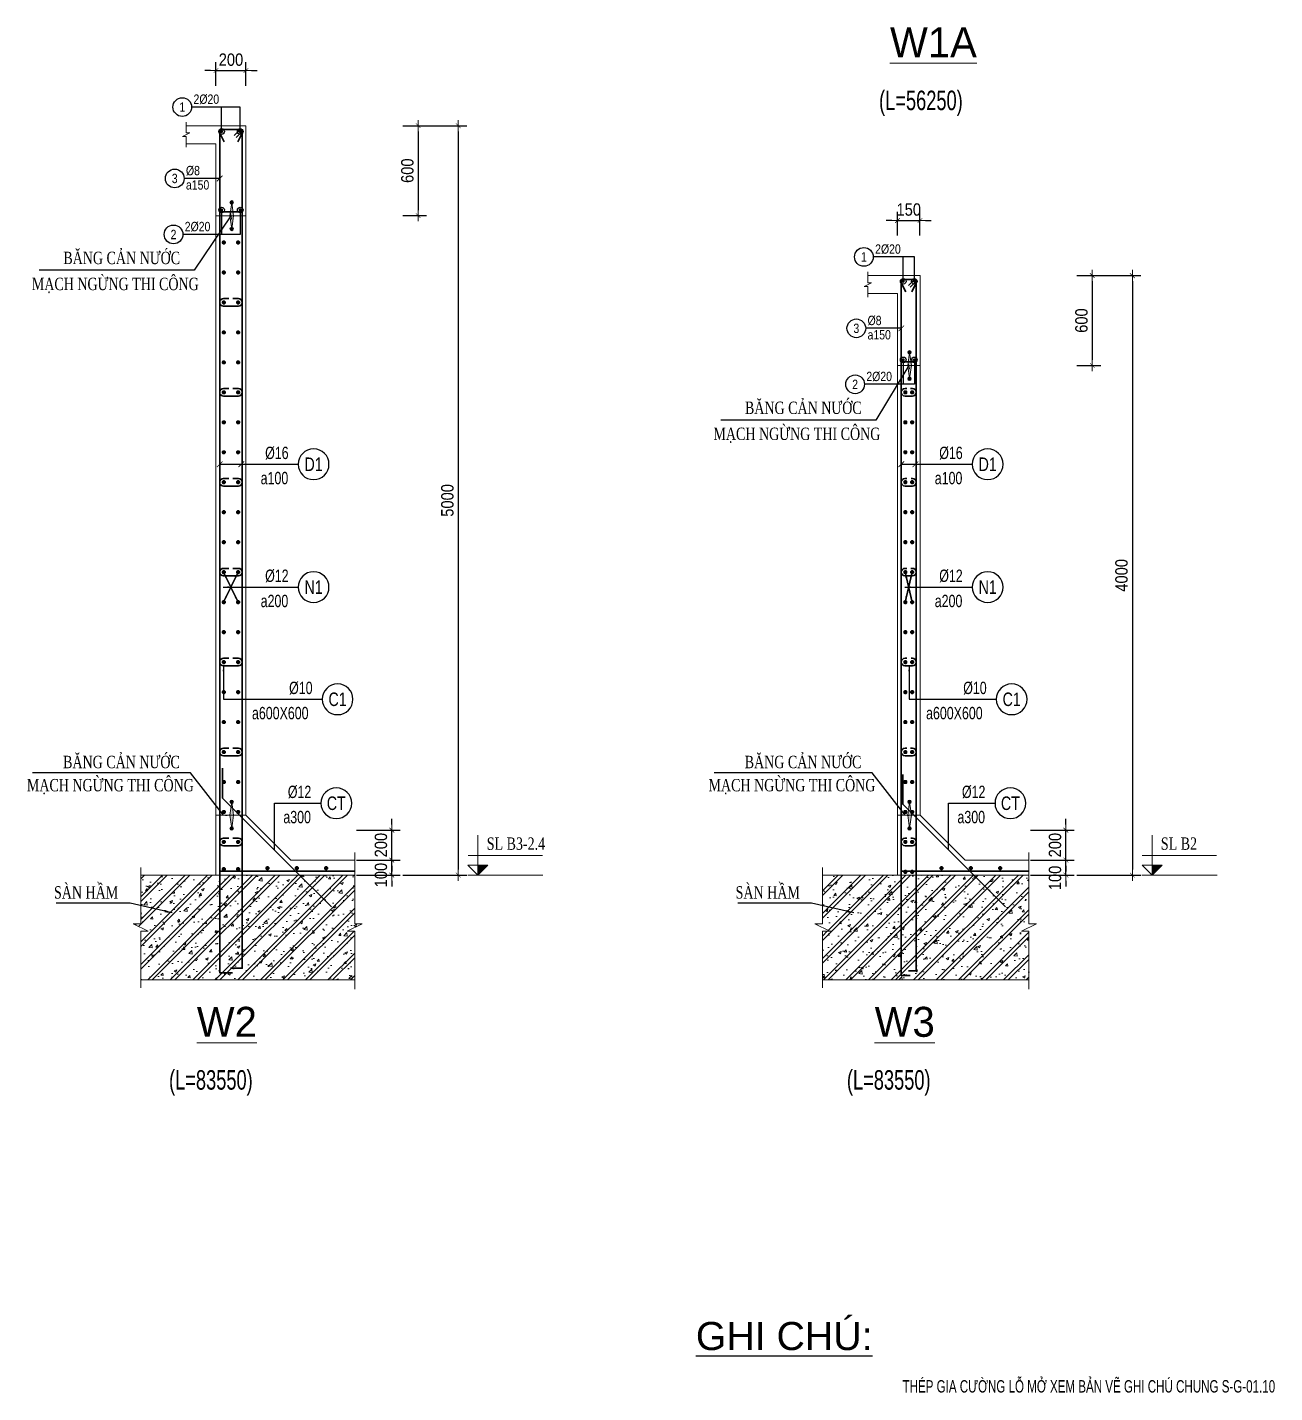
# Model space of a CAD drawing. Extents: x 512210 to 544733856, y -92216 to 2317910607.
# Drawn here: x 674064 to 690706, y -35097 to -16876 of the extents above; entities that cross this region are included whole.
import ezdxf
from ezdxf.enums import TextEntityAlignment as Align

# ---------------------------------------------------------------- set-up
doc = ezdxf.new("R2010")
doc.units = 0
doc.header["$LTSCALE"] = 300
doc.header["$MEASUREMENT"] = 0
doc.linetypes.add('HIDDEN', pattern=[0.375, 0.25, -0.125])
doc.layers.get('0').update_dxf_attribs({"linetype": 'CONTINUOUS'})
doc.layers.get('DEFPOINTS').update_dxf_attribs({"linetype": 'CONTINUOUS'})
for name, color, linetype, lineweight in [('00-TT.Dim', 8, 'CONTINUOUS', 13), ('00-TT.Text', 4, 'CONTINUOUS', 13), ('00-XMT.Dim', 8, 'CONTINUOUS', 13), ('3-TEXT', 3, 'CONTINUOUS', 20), ('9', 252, 'CONTINUOUS', 9), ('a-Thay', 255, 'CONTINUOUS', 18), ('G-ANNO-TEXT', 231, 'CONTINUOUS', 9), ('kata_text', 7, 'CONTINUOUS', 30), ('kata_thep chu', 4, 'CONTINUOUS', 35), ('NDC_S_DIM', 1, 'CONTINUOUS', 15), ('NDC_S_HATCH MATERIAL', 8, 'CONTINUOUS', 13), ('NDC_S_REBAR', 4, 'CONTINUOUS', 35), ('NDC_S_SLAB', 2, 'CONTINUOUS', 18), ('sh', 90, 'CONTINUOUS', 13), ('Text chu', 2, 'CONTINUOUS', 25)]:
    doc.layers.add(name, color=color, linetype=linetype, lineweight=lineweight)
doc.layers.add('TEXT', color=4, linetype='CONTINUOUS')
doc.styles.add('01. TT-Arial-S', font='3t-unicode.shx')
doc.styles.add('02. TT-ArialS', font='3t-unicode.shx', dxfattribs={"width": 0.7})
doc.styles.add('kata_text', font='arial.ttf', dxfattribs={"width": 0.8})
doc.styles.add('NDC_ARIAL', font='arial.ttf', dxfattribs={"width": 0.85})
doc.styles.get("Standard").update_dxf_attribs({"font": 'arial.ttf'})
doc.styles.add('VNARIALH', font='', dxfattribs={"width": 0.75})
doc.styles.add('VNAVANTH', font='')
doc.styles.add('vntimeh.shx', font='vntimeh.shx', dxfattribs={"width": 0.65})
doc.styles.get('VNARIALH').set_extended_font_data('.VnArialH')
doc.styles.get('VNAVANTH').set_extended_font_data('.VnAvantH')
doc.linetypes.add('ZIGZAG', pattern='A,0.0001,-0.2,[131,ltypeshp.shx,S=0.2,R=0,X=-0.2,Y=0],-0.4,[131,ltypeshp.shx,S=0.2,R=180,X=0.2,Y=0],-0.2', length=0.8001)
doc.dimstyles.new('NDC_1-75', dxfattribs={"dimscale": 75, "dimtxt": 2.2, "dimasz": 1, "dimexe": 1.5, "dimexo": 0, "dimgap": 0.8, "dimtad": 1, "dimdec": 0, "dimdsep": 46, "dimtxsty": 'NDC_ARIAL', "dimblk": 'DIMMARK', "dimcen": 49999.938995, "dimdle": 1.5, "dimclrd": 1, "dimclre": 1, "dimclrt": 3, "dimadec": 0, "dimazin": 0, "dimtfac": 1, "dimtdec": 0, "dimtix": 1, "dimtmove": 1, "dimatfit": 3, "dimfxl": 1, "dimarcsym": 0})
doc.dimstyles.new('TT 1-1-100', dxfattribs={"dimscale": 100, "dimtxt": 2.2, "dimasz": 1, "dimexe": 1.2, "dimexo": 0, "dimgap": 0.5, "dimtad": 1, "dimdec": 0, "dimzin": 0, "dimdsep": 46, "dimtxsty": '02. TT-ArialS', "dimblk": 'ARCHTICK', "dimcen": 1.5, "dimdle": 1, "dimclrd": 8, "dimclre": 8, "dimclrt": 90, "dimadec": 0, "dimazin": 0, "dimtfac": 1, "dimtdec": 0, "dimtofl": 0, "dimtmove": 0, "dimatfit": 3, "dimfxl": 0.18, "dimtolj": 1, "dimtzin": 0, "dimarcsym": 0})
pattern_1 = [(50, (0, 0), (358.63009, -31.37607), [37.5, -412.5]), (355, (0, 0), (-69.37567, 376.09607), [30, -330]), (100.4514, (29.9, -2.6), (289.25469, 344.71977), [31.8701, -350.57106]), (46.1842, (0, 100), (533.62052, -82.7595), [56.25, -618.75]), (96.6356, (44.47, 93.1), (467.33135, 487.05894), [47.80514, -525.8565]), (351.1842, (0, 100), (467.33097, 487.0593), [45, -495]), (21, (50, 75), (298.45353, -201.30945), [37.5, -412.5]), (326, (50, 75), (121.65767, 362.57502), [30, -330]), (71.4514, (74.87, 58.22), (420.11131, 161.26525), [31.8701, -350.57106]), (37.5, (0, 0), (6.079928, 166.446927), [0, -326, 0, -335, 0, -331.25]), (7.5, (0, 0), (131.53477, 197.205856), [0, -191, 0, -318.5, 0, -126.25]), (327.5, (-111.5, 0), (266.911218, -11.277436), [0, -125, 0, -390, 0, -517.5]), (317.5, (-161.5, 0), (291.593085, 50.05249), [0, -162.5, 0, -259, 0, -367.5]), (45, (0, 0), (-150.26019, 150.26019), []), (45, (0, 61.25), (-150.26019, 150.26019), [])]

# ---------------------------------------------------------------- blocks, each defined once
blk = doc.blocks.new('DIMMARK')
at = {"layer": 'NDC_S_DIM', "color": 1}
blk.add_line((-1.5, 0), (1, 0), dxfattribs=at)
at = {"layer": 'NDC_S_DIM', "color": 2, "const_width": 0.1}
blk.add_lwpolyline([(-0.42, -0.42), (0.42, 0.42)], dxfattribs=at)
blk = doc.blocks.new('*D453')
at = {"layer": 'DEFPOINTS', "color": 0, "transparency": 16777216}
for p in [(679073, -18190), (679073, -28190), (679813, -28190)]:
    blk.add_point(p, dxfattribs=at)
at = {"layer": 'NDC_S_DIM', "color": 1, "lineweight": -2, "transparency": 16777216}
for p, q in [((679073, -18190), (679926, -18190)), ((679813, -18265), (679813, -28115)), ((679073, -28190), (679926, -28190))]:
    blk.add_line(p, q, dxfattribs=at)
at = {"layer": 'NDC_S_DIM', "color": 1, "lineweight": -2, "transparency": 16777216, "xscale": 75, "yscale": 75, "zscale": 75}
for p, rotation in [((679813, -18190), 90), ((679813, -28190), 270)]:
    blk.add_blockref('DIMMARK', p, dxfattribs=dict(at, rotation=rotation))
at = {"layer": 'NDC_S_DIM', "color": 3, "transparency": 16777216, "insert": (679669, -23190), "char_height": 165, "attachment_point": 5, "rotation": 90, "style": 'NDC_ARIAL'}
blk.add_mtext('5000', dxfattribs=at)
blk = doc.blocks.new('*D454')
at = {"layer": 'DEFPOINTS', "color": 0, "transparency": 16777216}
for p in [(676981, -17454), (676581, -17656), (676981, -17656)]:
    blk.add_point(p, dxfattribs=at)
at = {"layer": 'NDC_S_DIM', "color": 1, "lineweight": -2, "transparency": 16777216}
for p, q in [((676506, -17454), (676431, -17454)), ((676581, -17656), (676581, -17341)), ((676581, -17454), (676981, -17454)), ((676981, -17656), (676981, -17341)), ((677056, -17454), (677131, -17454))]:
    blk.add_line(p, q, dxfattribs=at)
at = {"layer": 'NDC_S_DIM', "color": 1, "lineweight": -2, "transparency": 16777216, "xscale": 75, "yscale": 75, "zscale": 75}
blk.add_blockref('DIMMARK', (676581, -17454), dxfattribs=at)
at = {"layer": 'NDC_S_DIM', "color": 1, "lineweight": -2, "transparency": 16777216, "xscale": 75, "yscale": 75, "zscale": 75, "rotation": 180}
blk.add_blockref('DIMMARK', (676981, -17454), dxfattribs=at)
at = {"layer": 'NDC_S_DIM', "color": 3, "transparency": 16777216, "insert": (676781, -17309), "char_height": 165, "attachment_point": 5, "style": 'NDC_ARIAL'}
blk.add_mtext('200', dxfattribs=at)
blk = doc.blocks.new('kata_block_THEP')
at = {"layer": 'kata_thep chu', "color": 0}
for p, q in [((-0.5, 0), (0.5, 0)), ((-0.35, 0.35), (0.35, -0.35)), ((0.35, 0.35), (-0.35, -0.35)), ((0, 0.5), (0, -0.5))]:
    blk.add_line(p, q, dxfattribs=at)
at = {"layer": 'kata_thep chu', "color": 0, "const_width": 0.0833}
blk.add_lwpolyline([(-0.5, 0, 1), (0.5, 0, 1), (-0.5, 0, 1)], format="xyb", dxfattribs=at)
blk = doc.blocks.new('00-3T-Reinforcement')
at = {"color": 8}
blk.add_circle((-2.5, 0), 2.5, dxfattribs=at)
at = {"layer": '00-TT.Text', "color": 7, "style": 'VNARIALH', "width": 0.75}
blk.add_attdef('SH', text='', height=2.2, dxfattribs=at).set_placement((-2.5, 0), align=Align.MIDDLE)
at = {"layer": 'sh', "style": '01. TT-Arial-S', "width": 0.75}
for tag, p in [('DK', (0.56, 0.85)), ('KC', (0.56, -2.97))]:
    blk.add_attdef(tag, p, '', height=2, dxfattribs=at)
blk = doc.blocks.new('CT-A3')
at = {"layer": '9', "ltscale": 50}
h = blk.add_hatch(dxfattribs=at)
h.set_pattern_fill('ANSI31', color=256, scale=140.625054, style=0)
h.set_pattern_definition([(45, (-151568.963, -26075.813), (-12.4296162, 12.4296162), [])])
h.paths.add_polyline_path([(164, 160), (164, 0), (325, 160)])
for p, q in [((5, 314), (1200, 314)), ((1209, 0), (0, 0))]:
    blk.add_line(p, q, dxfattribs=at)
for points in [[(164, 643), (164, 0)], [(164, 0), (3, 160), (164, 160)], [(164, 0), (325, 160), (164, 160)]]:
    blk.add_lwpolyline(points, dxfattribs=at)
at = {"layer": '3-TEXT', "style": 'vntimeh.shx', "width": 0.75}
blk.add_attdef('CT', (305, 407), '', height=200, dxfattribs=at)
blk = doc.blocks.new('SIKA')
at = {"layer": '00-XMT.Dim'}
h = blk.add_hatch(color=7, dxfattribs=at)
edge = h.paths.add_edge_path()
edge.add_arc((902400, 306254), 27.5, 0, 360)
blk.add_hatch(color=7, dxfattribs=at).paths.add_polyline_path([(902372, 306053), (902400, 306254), (902428, 306053), (902400, 305851)])
h = blk.add_hatch(color=7, dxfattribs=at)
edge = h.paths.add_edge_path()
edge.add_arc((902400, 305851), 27.5, 0, 360)
at = {"layer": '00-XMT.Dim', "color": 7}
blk.add_lwpolyline([(902372, 306053), (902400, 306254), (902428, 306053), (902400, 305851)], close=True, dxfattribs=at)
for centre in [(902400, 306254), (902400, 305851)]:
    blk.add_circle(centre, 27.5, dxfattribs=at)
blk = doc.blocks.new('*D455')
at = {"layer": 'DEFPOINTS', "color": 0, "transparency": 16777216}
for p in [(678454, -27590), (678927, -27590), (678454, -27990)]:
    blk.add_point(p, dxfattribs=at)
at = {"layer": 'NDC_S_DIM', "color": 1, "lineweight": -2, "transparency": 16777216}
for p, q in [((678927, -27515), (678927, -27440)), ((678454, -27590), (679039, -27590)), ((678927, -27990), (678927, -27590)), ((678454, -27990), (679039, -27990)), ((678927, -28065), (678927, -28140))]:
    blk.add_line(p, q, dxfattribs=at)
at = {"layer": 'NDC_S_DIM', "color": 1, "lineweight": -2, "transparency": 16777216, "xscale": 75, "yscale": 75, "zscale": 75}
for p, rotation in [((678927, -27590), 270), ((678927, -27990), 90)]:
    blk.add_blockref('DIMMARK', p, dxfattribs=dict(at, rotation=rotation))
at = {"layer": 'NDC_S_DIM', "color": 3, "transparency": 16777216, "insert": (678782, -27790), "char_height": 165, "attachment_point": 5, "rotation": 90, "style": 'NDC_ARIAL'}
blk.add_mtext('200', dxfattribs=at)
blk = doc.blocks.new('*D456')
at = {"layer": 'DEFPOINTS', "color": 0, "transparency": 16777216}
for p in [(679073, -18190), (679073, -19390), (679279, -19390)]:
    blk.add_point(p, dxfattribs=at)
at = {"layer": 'NDC_S_DIM', "color": 1, "lineweight": -2, "transparency": 16777216}
for p, q in [((679073, -18190), (679391, -18190)), ((679279, -18265), (679279, -19315)), ((679073, -19390), (679391, -19390))]:
    blk.add_line(p, q, dxfattribs=at)
at = {"layer": 'NDC_S_DIM', "color": 1, "lineweight": -2, "transparency": 16777216, "xscale": 75, "yscale": 75, "zscale": 75}
for p, rotation in [((679279, -18190), 90), ((679279, -19390), 270)]:
    blk.add_blockref('DIMMARK', p, dxfattribs=dict(at, rotation=rotation))
at = {"layer": 'NDC_S_DIM', "color": 3, "transparency": 16777216, "insert": (679135, -18790), "char_height": 165, "attachment_point": 5, "rotation": 90, "style": 'NDC_ARIAL'}
blk.add_mtext('600', dxfattribs=at)
blk = doc.blocks.new('*U158')
blk.add_circle((-2.5, 0), 2.5)
at = {"layer": 'kata_text', "color": 7, "style": 'kata_text', "width": 0.8}
blk.add_attdef('SH2', text='', height=2.5, dxfattribs=at).set_placement((-2.5, 0), align=Align.MIDDLE)
at = {"layer": 'kata_text', "color": 3, "style": 'kata_text', "width": 0.8}
blk.add_attdef('DK1', (0.5, 0.85), '', height=2.5, dxfattribs=at)
blk = doc.blocks.new('*U159')
blk.add_circle((-2.5, 0), 2.5)
at = {"layer": 'kata_text', "color": 7, "style": 'kata_text', "width": 0.8}
blk.add_attdef('SH2', text='', height=2.5, dxfattribs=at).set_placement((-2.5, 0), align=Align.MIDDLE)
at = {"layer": 'kata_text', "color": 3, "style": 'kata_text', "width": 0.8}
for tag, p in [('DK1', (0.5, 0.85)), ('KC1', (0.5, -2.97))]:
    blk.add_attdef(tag, p, '', height=2.5, dxfattribs=at)
blk = doc.blocks.new('_ARCHTICK')
at = {"const_width": 0.15}
blk.add_lwpolyline([(-0.5, -0.5), (0.5, 0.5)], dxfattribs=at)
blk = doc.blocks.new('*D443')
at = {"layer": 'DEFPOINTS', "color": 0, "transparency": 16777216}
for p in [(688067, -20190), (688067, -28190), (688807, -28190)]:
    blk.add_point(p, dxfattribs=at)
at = {"layer": 'NDC_S_DIM', "color": 1, "lineweight": -2, "transparency": 16777216}
for p, q in [((688067, -20190), (688920, -20190)), ((688807, -20265), (688807, -28115)), ((688067, -28190), (688920, -28190))]:
    blk.add_line(p, q, dxfattribs=at)
at = {"layer": 'NDC_S_DIM', "color": 1, "lineweight": -2, "transparency": 16777216, "xscale": 75, "yscale": 75, "zscale": 75}
for p, rotation in [((688807, -20190), 90), ((688807, -28190), 270)]:
    blk.add_blockref('DIMMARK', p, dxfattribs=dict(at, rotation=rotation))
at = {"layer": 'NDC_S_DIM', "color": 3, "transparency": 16777216, "insert": (688663, -24190), "char_height": 165, "attachment_point": 5, "rotation": 90, "style": 'NDC_ARIAL'}
blk.add_mtext('4000', dxfattribs=at)
blk = doc.blocks.new('*D444')
at = {"layer": 'DEFPOINTS', "color": 0, "transparency": 16777216}
for p in [(685974, -19454), (685674, -19656), (685974, -19656)]:
    blk.add_point(p, dxfattribs=at)
at = {"layer": 'NDC_S_DIM', "color": 1, "lineweight": -2, "transparency": 16777216}
for p, q in [((685599, -19454), (685524, -19454)), ((685674, -19656), (685674, -19341)), ((685674, -19454), (685974, -19454)), ((685974, -19656), (685974, -19341)), ((686049, -19454), (686124, -19454))]:
    blk.add_line(p, q, dxfattribs=at)
at = {"layer": 'NDC_S_DIM', "color": 1, "lineweight": -2, "transparency": 16777216, "xscale": 75, "yscale": 75, "zscale": 75}
blk.add_blockref('DIMMARK', (685674, -19454), dxfattribs=at)
at = {"layer": 'NDC_S_DIM', "color": 1, "lineweight": -2, "transparency": 16777216, "xscale": 75, "yscale": 75, "zscale": 75, "rotation": 180}
blk.add_blockref('DIMMARK', (685974, -19454), dxfattribs=at)
at = {"layer": 'NDC_S_DIM', "color": 3, "transparency": 16777216, "insert": (685824, -19309), "char_height": 165, "attachment_point": 5, "style": 'NDC_ARIAL'}
blk.add_mtext('150', dxfattribs=at)
blk = doc.blocks.new('*D445')
at = {"layer": 'DEFPOINTS', "color": 0, "transparency": 16777216}
for p in [(687448, -27590), (687920, -27590), (687448, -27990)]:
    blk.add_point(p, dxfattribs=at)
at = {"layer": 'NDC_S_DIM', "color": 1, "lineweight": -2, "transparency": 16777216}
for p, q in [((687920, -27515), (687920, -27440)), ((687448, -27590), (688033, -27590)), ((687920, -27990), (687920, -27590)), ((687448, -27990), (688033, -27990)), ((687920, -28065), (687920, -28140))]:
    blk.add_line(p, q, dxfattribs=at)
at = {"layer": 'NDC_S_DIM', "color": 1, "lineweight": -2, "transparency": 16777216, "xscale": 75, "yscale": 75, "zscale": 75}
for p, rotation in [((687920, -27590), 270), ((687920, -27990), 90)]:
    blk.add_blockref('DIMMARK', p, dxfattribs=dict(at, rotation=rotation))
at = {"layer": 'NDC_S_DIM', "color": 3, "transparency": 16777216, "insert": (687776, -27790), "char_height": 165, "attachment_point": 5, "rotation": 90, "style": 'NDC_ARIAL'}
blk.add_mtext('200', dxfattribs=at)
blk = doc.blocks.new('*D446')
at = {"layer": 'DEFPOINTS', "color": 0, "transparency": 16777216}
for p in [(688067, -20190), (688067, -21390), (688273, -21390)]:
    blk.add_point(p, dxfattribs=at)
at = {"layer": 'NDC_S_DIM', "color": 1, "lineweight": -2, "transparency": 16777216}
for p, q in [((688067, -20190), (688385, -20190)), ((688273, -20265), (688273, -21315)), ((688067, -21390), (688385, -21390))]:
    blk.add_line(p, q, dxfattribs=at)
at = {"layer": 'NDC_S_DIM', "color": 1, "lineweight": -2, "transparency": 16777216, "xscale": 75, "yscale": 75, "zscale": 75}
for p, rotation in [((688273, -20190), 90), ((688273, -21390), 270)]:
    blk.add_blockref('DIMMARK', p, dxfattribs=dict(at, rotation=rotation))
at = {"layer": 'NDC_S_DIM', "color": 3, "transparency": 16777216, "insert": (688129, -20790), "char_height": 165, "attachment_point": 5, "rotation": 90, "style": 'NDC_ARIAL'}
blk.add_mtext('600', dxfattribs=at)
blk = doc.blocks.new('*D550')
at = {"layer": 'DEFPOINTS', "color": 0, "transparency": 16777216}
for p in [(687448, -27990), (687920, -27990), (687448, -28190)]:
    blk.add_point(p, dxfattribs=at)
at = {"layer": 'NDC_S_DIM', "color": 1, "lineweight": -2, "transparency": 16777216}
for p, q in [((687920, -27915), (687920, -27840)), ((687448, -27990), (688033, -27990)), ((687920, -28190), (687920, -27990)), ((687448, -28190), (688033, -28190)), ((687920, -28265), (687920, -28340))]:
    blk.add_line(p, q, dxfattribs=at)
at = {"layer": 'NDC_S_DIM', "color": 1, "lineweight": -2, "transparency": 16777216, "xscale": 75, "yscale": 75, "zscale": 75}
for p, rotation in [((687920, -27990), 270), ((687920, -28190), 90)]:
    blk.add_blockref('DIMMARK', p, dxfattribs=dict(at, rotation=rotation))
at = {"layer": 'NDC_S_DIM', "color": 3, "transparency": 16777216, "insert": (687776, -28228), "char_height": 165, "attachment_point": 5, "rotation": 90, "style": 'NDC_ARIAL'}
blk.add_mtext('100', dxfattribs=at)
blk = doc.blocks.new('*D552')
at = {"layer": 'DEFPOINTS', "color": 0, "transparency": 16777216}
for p in [(678454, -27990), (678927, -27990), (678454, -28190)]:
    blk.add_point(p, dxfattribs=at)
at = {"layer": 'NDC_S_DIM', "color": 1, "lineweight": -2, "transparency": 16777216}
for p, q in [((678927, -27915), (678927, -27840)), ((678454, -27990), (679039, -27990)), ((678927, -28190), (678927, -27990)), ((678454, -28190), (679039, -28190)), ((678927, -28265), (678927, -28340))]:
    blk.add_line(p, q, dxfattribs=at)
at = {"layer": 'NDC_S_DIM', "color": 1, "lineweight": -2, "transparency": 16777216, "xscale": 75, "yscale": 75, "zscale": 75}
for p, rotation in [((678927, -27990), 270), ((678927, -28190), 90)]:
    blk.add_blockref('DIMMARK', p, dxfattribs=dict(at, rotation=rotation))
at = {"layer": 'NDC_S_DIM', "color": 3, "transparency": 16777216, "insert": (678782, -28190), "char_height": 165, "attachment_point": 5, "rotation": 90, "style": 'NDC_ARIAL'}
blk.add_mtext('100', dxfattribs=at)

msp = doc.modelspace()

# ---------------------------------------------------------------- hatches: boundary and pattern name
at = {"layer": 'NDC_S_HATCH MATERIAL'}
h = msp.add_hatch(dxfattribs=at)
h.set_pattern_fill('BT-01', color=256, scale=50, pattern_type=2)
h.set_pattern_definition(pattern_1)
h.paths.add_polyline_path([(678432.9, -28939.7), (678332.9, -28939.7), (678532.9, -28839.7), (678432.9, -28839.7), (678432.9, -28189.7), (676580.5, -28189.7), (675577.6, -28189.7), (675577.6, -28839.7), (675477.6, -28839.7), (675677.6, -28939.7), (675577.6, -28939.7), (675577.6, -29589.7), (678432.9, -29589.7)])
h = msp.add_hatch(dxfattribs=at)
h.set_pattern_fill('BT-01', color=256, scale=50, pattern_type=2)
h.set_pattern_definition(pattern_1)
h.paths.add_polyline_path([(687426.9, -28939.7), (687326.9, -28939.7), (687526.9, -28839.7), (687426.9, -28839.7), (687426.9, -28189.7), (685674.5, -28189.7), (684671.6, -28189.7), (684671.6, -28839.7), (684571.6, -28839.7), (684771.6, -28939.7), (684671.6, -28939.7), (684671.6, -29589.7), (687426.9, -29589.7)])

# ---------------------------------------------------------------- linework, layer by layer
at = {"layer": 'a-Thay', "linetype": 'ZIGZAG', "ltscale": 0.5, "flags": 128}
for points in [[(676980.5, -19390.4), (676580.5, -19390.4)], [(676980.5, -19390.4), (676580.5, -19390.4)], [(685974.5, -21390.4), (685674.5, -21390.4)], [(685974.5, -21390.4), (685674.5, -21390.4)], [(676980.5, -27390.4), (676580.5, -27390.4)], [(685974.5, -27390.4), (685674.5, -27390.4)]]:
    msp.add_lwpolyline(points, dxfattribs=at)
at = {"layer": 'NDC_S_DIM'}
for points in [[(676183.8, -18477.7), (676183.8, -18333.7), (676135.8, -18333.7), (676231.8, -18285.7), (676183.8, -18285.7), (676183.8, -18141.7)], [(685277.8, -20477.7), (685277.8, -20333.7), (685229.8, -20333.7), (685325.8, -20285.7), (685277.8, -20285.7), (685277.8, -20141.7)], [(678432.9, -27889.7), (678432.9, -28839.7), (678532.9, -28839.7), (678332.9, -28939.7), (678432.9, -28939.7), (678432.9, -29711.2)], [(687426.9, -27889.7), (687426.9, -28839.7), (687526.9, -28839.7), (687326.9, -28939.7), (687426.9, -28939.7), (687426.9, -29711.2)], [(675577.6, -28089.7), (675577.6, -28839.7), (675477.6, -28839.7), (675677.6, -28939.7), (675577.6, -28939.7), (675577.6, -29692.7)], [(684671.6, -28089.7), (684671.6, -28839.7), (684571.6, -28839.7), (684771.6, -28939.7), (684671.6, -28939.7), (684671.6, -29692.7)]]:
    msp.add_lwpolyline(points, dxfattribs=at)
at = {"layer": 'NDC_S_REBAR'}
for points in [[(676824.5, -18320.4), (676904.5, -18240.4, -0.4142136), (676930.5, -18266.4), (676930.5, -19314.4, -0.4142136), (676904.5, -19340.4), (676656.5, -19340.4, -0.4142136), (676630.5, -19314.4), (676630.5, -18266.4, -0.4142136), (676656.5, -18240.4), (676904.5, -18240.4, -0.4142136), (676930.5, -18266.4), (676850.5, -18346.4)], [(685818.5, -20320.4), (685898.5, -20240.4, -0.4142136), (685924.5, -20266.4), (685924.5, -21314.4, -0.4142136), (685898.5, -21340.4), (685750.5, -21340.4, -0.4142136), (685724.5, -21314.4), (685724.5, -20266.4, -0.4142136), (685750.5, -20240.4), (685898.5, -20240.4, -0.4142136), (685924.5, -20266.4), (685844.5, -20346.4)], [(676807.8, -20496.7), (676879.9, -20496.7, -1), (676879.9, -20597.9), (676681.1, -20597.9, -1), (676681.1, -20496.7), (676753.3, -20496.7)], [(676807.8, -21696.7), (676879.9, -21696.7, -1), (676879.9, -21797.9), (676681.1, -21797.9, -1), (676681.1, -21696.7), (676753.3, -21696.7)], [(685848.7, -21696.7), (685873.9, -21696.7, -1), (685873.9, -21797.9), (685775.1, -21797.9, -1), (685775.1, -21696.7), (685797.2, -21696.7)], [(676807.8, -22896.7), (676879.9, -22896.7, -1), (676879.9, -22997.9), (676681.1, -22997.9, -1), (676681.1, -22896.7), (676753.3, -22896.7)], [(685854.6, -22896.7), (685873.9, -22896.7, -1), (685873.9, -22997.9), (685775.1, -22997.9, -1), (685775.1, -22896.7), (685797.2, -22896.7)], [(676807.8, -24096.7), (676879.9, -24096.7, -1), (676879.9, -24197.9), (676681.1, -24197.9, -1), (676681.1, -24096.7), (676753.3, -24096.7)], [(685850.2, -24096.7), (685873.9, -24096.7, -1), (685873.9, -24197.9), (685775.1, -24197.9, -1), (685775.1, -24096.7), (685797.2, -24096.7)], [(676807.8, -25296.7), (676879.9, -25296.7, -1), (676879.9, -25397.9), (676681.1, -25397.9, -1), (676681.1, -25296.7), (676753.3, -25296.7)], [(685857.1, -25296.7), (685873.9, -25296.7, -1), (685873.9, -25397.9), (685775.1, -25397.9, -1), (685775.1, -25296.7), (685797.2, -25296.7)], [(676807.8, -26496.7), (676879.9, -26496.7, -1), (676879.9, -26597.9), (676681.1, -26597.9, -1), (676681.1, -26496.7), (676753.3, -26496.7)], [(685848.8, -26496.7), (685873.9, -26496.7, -1), (685873.9, -26597.9), (685775.1, -26597.9, -1), (685775.1, -26496.7), (685797.2, -26496.7)], [(676807.8, -27696.7), (676879.9, -27696.7, -1), (676879.9, -27797.9), (676681.1, -27797.9, -1), (676681.1, -27696.7), (676753.3, -27696.7)], [(685849.9, -27696.7), (685873.9, -27696.7, -1), (685873.9, -27797.9), (685775.1, -27797.9, -1), (685775.1, -27696.7), (685797.2, -27696.7)]]:
    msp.add_lwpolyline(points, format="xyb", dxfattribs=at)
for points in [[(676690.6, -18406.7), (676630.5, -18287.7), (676630.5, -29494.2), (676799.4, -29494.2)], [(676774.4, -29432.2), (676930.5, -29432.2), (676930.5, -18287.7), (676870.5, -18406.7)], [(685784.5, -20406.7), (685724.5, -20287.7), (685724.5, -29531.1), (685843.4, -29531.1)], [(685818.4, -29469.1), (685924.5, -29469.1), (685924.5, -20287.7), (685864.4, -20406.7)], [(676669.5, -26764.5), (676669.5, -27164.5), (677585.7, -28079.7), (678120.4, -28613.7)], [(685744.7, -26845.6), (685744.7, -27245.6), (686579.7, -28079.7), (687114.3, -28613.7)], [(678432.9, -28139.7), (676631.6, -28139.7)], [(687426.9, -28139.7), (685719.5, -28139.7)]]:
    msp.add_lwpolyline(points, dxfattribs=at)
at = {"layer": 'NDC_S_SLAB'}
for points in [[(677580.5, -27989.7), (676980.5, -27390.4), (676980.5, -18189.7), (676183.8, -18189.7)], [(676183.8, -18429.7), (676580.5, -18429.7), (676580.5, -28189.7)], [(685974.5, -27390.4), (685974.5, -20189.7), (685277.8, -20189.7)], [(685277.8, -20429.7), (685674.5, -20429.7), (685674.5, -28189.7)], [(686574.5, -27989.7), (685974.5, -27390.4)], [(677580.5, -27989.7), (678432.9, -27989.7)], [(686574.5, -27989.7), (687426.9, -27989.7)], [(676580.5, -28189.7), (675577.6, -28189.7)], [(676580.5, -28189.7), (678432.9, -28189.7)], [(685674.5, -28189.7), (684671.6, -28189.7)], [(685674.5, -28189.7), (687426.9, -28189.7)], [(675577.6, -29589.7), (678432.9, -29589.7)], [(684671.6, -29589.7), (687426.9, -29589.7)]]:
    msp.add_lwpolyline(points, dxfattribs=at)

# ---------------------------------------------------------------- block references
at = {"xscale": 50, "yscale": 50, "zscale": 50}
for name, p, values in [('*U158', (676256.5, -17940.4), {'SH2': '1', 'DK1': '2%%c20'}), ('*U159', (676155.5, -18893.4), {'SH2': '3', 'DK1': '%%c8', 'KC1': 'a150'}), ('*U158', (676139.4, -19640.4), {'SH2': '2', 'DK1': '2%%c20'}), ('*U158', (685350.5, -19940.4), {'SH2': '1', 'DK1': '2%%c20'}), ('*U159', (685249.5, -20893.4), {'SH2': '3', 'DK1': '%%c8', 'KC1': 'a150'}), ('*U158', (685233.3, -21640.4), {'SH2': '2', 'DK1': '2%%c20'})]:
    msp.add_blockref(name, p, dxfattribs=at).add_auto_attribs(values)
ref = msp.add_blockref('00-3T-Reinforcement', (677678.1, -22707.3), dxfattribs=dict(xscale=-82.13412979035638, yscale=82.13412978546694, zscale=82.13412978550095))
ref.add_attrib('KC', 'a100', (677177.2, -22974.3), dxfattribs={"layer": 'sh', "height": 165, "style": '01. TT-Arial-S', "width": 0.75})
ref.add_attrib('DK', '%%c16', (677236.9, -22637.9), dxfattribs={"layer": 'sh', "height": 165, "style": '01. TT-Arial-S', "width": 0.75})
ref.add_attrib('SH', 'D1', dxfattribs={"layer": '00-TT.Text', "color": 7, "height": 180.7, "style": 'VNARIALH', "width": 0.75}).set_placement((677883.4, -22707.3), align=Align.MIDDLE)
ref = msp.add_blockref('00-3T-Reinforcement', (686672, -22707.3), dxfattribs=dict(xscale=-82.13412979035638, yscale=82.13412978546694, zscale=82.13412978550095))
ref.add_attrib('KC', 'a100', (686171.2, -22974.3), dxfattribs={"layer": 'sh', "height": 165, "style": '01. TT-Arial-S', "width": 0.75})
ref.add_attrib('DK', '%%c16', (686230.9, -22637.9), dxfattribs={"layer": 'sh', "height": 165, "style": '01. TT-Arial-S', "width": 0.75})
ref.add_attrib('SH', 'D1', dxfattribs={"layer": '00-TT.Text', "color": 7, "height": 180.7, "style": 'VNARIALH', "width": 0.75}).set_placement((686877.4, -22707.3), align=Align.MIDDLE)
ref = msp.add_blockref('00-3T-Reinforcement', (677678.1, -24347.4), dxfattribs=dict(xscale=-82.13412979035638, yscale=82.13412978546694, zscale=82.13412978550095))
ref.add_attrib('KC', 'a200', (677177.2, -24614.4), dxfattribs={"layer": 'sh', "height": 165, "style": '01. TT-Arial-S', "width": 0.75})
ref.add_attrib('DK', '%%c12', (677236.9, -24278), dxfattribs={"layer": 'sh', "height": 165, "style": '01. TT-Arial-S', "width": 0.75})
ref.add_attrib('SH', 'N1', dxfattribs={"layer": '00-TT.Text', "color": 7, "height": 180.7, "style": 'VNARIALH', "width": 0.75}).set_placement((677883.4, -24347.4), align=Align.MIDDLE)
ref = msp.add_blockref('00-3T-Reinforcement', (686672, -24347.4), dxfattribs=dict(xscale=-82.13412979035638, yscale=82.13412978546694, zscale=82.13412978550095))
ref.add_attrib('KC', 'a200', (686171.2, -24614.4), dxfattribs={"layer": 'sh', "height": 165, "style": '01. TT-Arial-S', "width": 0.75})
ref.add_attrib('DK', '%%c12', (686230.9, -24278), dxfattribs={"layer": 'sh', "height": 165, "style": '01. TT-Arial-S', "width": 0.75})
ref.add_attrib('SH', 'N1', dxfattribs={"layer": '00-TT.Text', "color": 7, "height": 180.7, "style": 'VNARIALH', "width": 0.75}).set_placement((686877.4, -24347.4), align=Align.MIDDLE)
ref = msp.add_blockref('00-3T-Reinforcement', (677998, -25843.7), dxfattribs=dict(xscale=-82.13412979035638, yscale=82.13412978546694, zscale=82.13412978550095))
ref.add_attrib('KC', 'a600X600', (677061.2, -26110.7), dxfattribs={"layer": 'sh', "height": 165, "style": '01. TT-Arial-S', "width": 0.75})
ref.add_attrib('DK', '%%c10', (677556.9, -25774.2), dxfattribs={"layer": 'sh', "height": 165, "style": '01. TT-Arial-S', "width": 0.75})
ref.add_attrib('SH', 'C1', dxfattribs={"layer": '00-TT.Text', "color": 7, "height": 180.7, "style": 'VNARIALH', "width": 0.75}).set_placement((678203.4, -25843.7), align=Align.MIDDLE)
ref = msp.add_blockref('00-3T-Reinforcement', (686992, -25843.7), dxfattribs=dict(xscale=-82.13412979035638, yscale=82.13412978546694, zscale=82.13412978550095))
ref.add_attrib('KC', 'a600X600', (686055.2, -26110.7), dxfattribs={"layer": 'sh', "height": 165, "style": '01. TT-Arial-S', "width": 0.75})
ref.add_attrib('DK', '%%c10', (686550.9, -25774.2), dxfattribs={"layer": 'sh', "height": 165, "style": '01. TT-Arial-S', "width": 0.75})
ref.add_attrib('SH', 'C1', dxfattribs={"layer": '00-TT.Text', "color": 7, "height": 180.7, "style": 'VNARIALH', "width": 0.75}).set_placement((687197.3, -25843.7), align=Align.MIDDLE)
ref = msp.add_blockref('00-3T-Reinforcement', (677980.7, -27231), dxfattribs=dict(xscale=-82.13412979035638, yscale=82.13412978546694, zscale=82.13412978550095))
ref.add_attrib('KC', 'a300', (677479.9, -27498), dxfattribs={"layer": 'sh', "height": 165, "style": '01. TT-Arial-S', "width": 0.75})
ref.add_attrib('DK', '%%c12', (677539.6, -27161.5), dxfattribs={"layer": 'sh', "height": 165, "style": '01. TT-Arial-S', "width": 0.75})
ref.add_attrib('SH', 'CT', dxfattribs={"layer": '00-TT.Text', "color": 7, "height": 180.7, "style": 'VNARIALH', "width": 0.75}).set_placement((678186, -27231), align=Align.MIDDLE)
ref = msp.add_blockref('00-3T-Reinforcement', (686974.7, -27231), dxfattribs=dict(xscale=-82.13412979035638, yscale=82.13412978546694, zscale=82.13412978550095))
ref.add_attrib('KC', 'a300', (686473.9, -27498), dxfattribs={"layer": 'sh', "height": 165, "style": '01. TT-Arial-S', "width": 0.75})
ref.add_attrib('DK', '%%c12', (686533.6, -27161.5), dxfattribs={"layer": 'sh', "height": 165, "style": '01. TT-Arial-S', "width": 0.75})
ref.add_attrib('SH', 'CT', dxfattribs={"layer": '00-TT.Text', "color": 7, "height": 180.7, "style": 'VNARIALH', "width": 0.75}).set_placement((687180, -27231), align=Align.MIDDLE)
at = {"layer": '00-XMT.Dim', "color": 7, "xscale": -0.8775311545468867, "yscale": 0.8775311524514109, "zscale": 0.8775311535358427}
for p in [(1468674.4, -287961.1), (1477718.3, -289961.1), (1468674.4, -295961.1), (1477718.3, -295961.1)]:
    msp.add_blockref('SIKA', p, dxfattribs=at)
at = {"layer": '3-TEXT'}
ref = msp.add_blockref('CT-A3', (679940.8, -28189.7), dxfattribs=dict(at, xscale=0.8289007083512843, yscale=0.8289007083512843, zscale=0.8289007083512843))
ref.add_attrib('CT', 'SL B3-2.4', (680193.5, -27852.4), dxfattribs={"layer": 'Text chu', "color": 0, "height": 165, "style": 'vntimeh.shx', "width": 0.75})
ref = msp.add_blockref('CT-A3', (688934.8, -28189.7), dxfattribs=dict(at, xscale=0.8289007083512843, yscale=0.8289007083512843, zscale=0.8289007083512843))
ref.add_attrib('CT', 'SL B2', (689187.4, -27852.4), dxfattribs={"layer": 'Text chu', "color": 0, "height": 165, "style": 'vntimeh.shx', "width": 0.75})
at = {"layer": 'NDC_S_REBAR', "xscale": 36, "yscale": 36, "zscale": 36}
for p in [(676656.5, -18265.7), (676904.5, -18265.7), (676656.5, -19314.4), (676904.5, -19314.4), (685750.5, -20265.7), (685898.5, -20265.7), (685750.5, -21314.4), (685898.5, -21314.4)]:
    msp.add_blockref('kata_block_THEP', p, dxfattribs=at)
at = {"layer": 'NDC_S_REBAR', "yscale": 51.60959999985062, "rotation": 180}
for p, xscale, zscale in [((676684.5, -19747.7), -51.60959999985062, 51.60960000000001), ((676875.9, -19747.7), 51.60959999985062, 51.60959999985062), ((676684.5, -20147.7), -51.60959999985062, 51.60960000000001), ((676875.9, -20147.7), 51.60959999985062, 51.60959999985062), ((676684.5, -20547.7), -51.60959999985062, 51.60960000000001), ((676875.9, -20547.7), 51.60959999985062, 51.60959999985062), ((676684.5, -20947.7), -51.60959999985062, 51.60960000000001), ((676875.9, -20947.7), 51.60959999985062, 51.60959999985062), ((676684.5, -21347.7), -51.60959999985062, 51.60960000000001), ((676875.9, -21347.7), 51.60959999985062, 51.60959999985062), ((676684.5, -21747.7), -51.60959999985062, 51.60960000000001), ((676875.9, -21747.7), 51.60959999985062, 51.60959999985062), ((685778.5, -21747.7), -51.60959999985062, 51.60960000000001), ((685869.9, -21747.7), 51.60959999985062, 51.60959999985062), ((676684.5, -22147.7), -51.60959999985062, 51.60960000000001), ((676875.9, -22147.7), 51.60959999985062, 51.60959999985062), ((685778.5, -22147.7), -51.60959999985062, 51.60960000000001), ((685869.9, -22147.7), 51.60959999985062, 51.60959999985062), ((676684.5, -22547.7), -51.60959999985062, 51.60960000000001), ((676875.9, -22547.7), 51.60959999985062, 51.60959999985062), ((685778.5, -22547.7), -51.60959999985062, 51.60960000000001), ((685869.9, -22547.7), 51.60959999985062, 51.60959999985062), ((676684.5, -22947.7), -51.60959999985062, 51.60960000000001), ((676875.9, -22947.7), 51.60959999985062, 51.60959999985062), ((685778.5, -22947.7), -51.60959999985062, 51.60960000000001), ((685869.9, -22947.7), 51.60959999985062, 51.60959999985062), ((676684.5, -23347.7), -51.60959999985062, 51.60960000000001), ((676875.9, -23347.7), 51.60959999985062, 51.60959999985062), ((685778.5, -23347.7), -51.60959999985062, 51.60960000000001), ((685869.9, -23347.7), 51.60959999985062, 51.60959999985062), ((676684.5, -23747.7), -51.60959999985062, 51.60960000000001), ((676875.9, -23747.7), 51.60959999985062, 51.60959999985062), ((685778.5, -23747.7), -51.60959999985062, 51.60960000000001), ((685869.9, -23747.7), 51.60959999985062, 51.60959999985062), ((676684.5, -24147.7), -51.60959999985062, 51.60960000000001), ((676875.9, -24147.7), 51.60959999985062, 51.60959999985062), ((685778.5, -24147.7), -51.60959999985062, 51.60960000000001), ((685869.9, -24147.7), 51.60959999985062, 51.60959999985062), ((676684.5, -24547.7), -51.60959999985062, 51.60960000000001), ((676875.9, -24547.7), 51.60959999985062, 51.60959999985062), ((685778.5, -24547.7), -51.60959999985062, 51.60960000000001), ((685869.9, -24547.7), 51.60959999985062, 51.60959999985062), ((676684.5, -24947.7), -51.60959999985062, 51.60960000000001), ((676875.9, -24947.7), 51.60959999985062, 51.60959999985062), ((685778.5, -24947.7), -51.60959999985062, 51.60960000000001), ((685869.9, -24947.7), 51.60959999985062, 51.60959999985062), ((676684.5, -25347.7), -51.60959999985062, 51.60960000000001), ((676875.9, -25347.7), 51.60959999985062, 51.60959999985062), ((685778.5, -25347.7), -51.60959999985062, 51.60960000000001), ((685869.9, -25347.7), 51.60959999985062, 51.60959999985062), ((676684.5, -25747.7), -51.60959999985062, 51.60960000000001), ((676875.9, -25747.7), 51.60959999985062, 51.60959999985062), ((685778.5, -25747.7), -51.60959999985062, 51.60960000000001), ((685869.9, -25747.7), 51.60959999985062, 51.60959999985062), ((676684.5, -26147.7), -51.60959999985062, 51.60960000000001), ((676875.9, -26147.7), 51.60959999985062, 51.60959999985062), ((685778.5, -26147.7), -51.60959999985062, 51.60960000000001), ((685869.9, -26147.7), 51.60959999985062, 51.60959999985062), ((676684.5, -26547.7), -51.60959999985062, 51.60960000000001), ((676875.9, -26547.7), 51.60959999985062, 51.60959999985062), ((685778.5, -26547.7), -51.60959999985062, 51.60960000000001), ((685869.9, -26547.7), 51.60959999985062, 51.60959999985062), ((676684.5, -26947.7), -51.60959999985062, 51.60960000000001), ((676875.9, -26947.7), 51.60959999985062, 51.60959999985062), ((685778.5, -26947.7), -51.60959999985062, 51.60960000000001), ((685869.9, -26947.7), 51.60959999985062, 51.60959999985062), ((676684.5, -27347.7), -51.60959999985062, 51.60960000000001), ((676875.9, -27347.7), 51.60959999985062, 51.60959999985062), ((685778.5, -27347.7), -51.60959999985062, 51.60960000000001), ((685869.9, -27347.7), 51.60959999985062, 51.60959999985062), ((676684.5, -27747.7), -51.60959999985062, 51.60960000000001), ((676875.9, -27747.7), 51.60959999985062, 51.60959999985062), ((685778.5, -27747.7), -51.60959999985062, 51.60960000000001), ((685869.9, -27747.7), 51.60959999985062, 51.60959999985062), ((676684.5, -28110.7), -51.60959999985062, 51.60960000000001), ((676875.9, -28110.7), 51.60959999985062, 51.60959999985062), ((677267.3, -28097.7), 51.60959999985062, 51.60959999985062), ((677658.7, -28097.7), 51.60959999985062, 51.60959999985062), ((678050.1, -28097.7), 51.60959999985062, 51.60959999985062), ((685778.5, -28147.7), -51.60959999985062, 51.60960000000001), ((685869.9, -28147.7), 51.60959999985062, 51.60959999985062), ((686261.3, -28097.7), 51.60959999985062, 51.60959999985062), ((686652.7, -28097.7), 51.60959999985062, 51.60959999985062), ((687044.1, -28097.7), 51.60959999985062, 51.60959999985062)]:
    msp.add_blockref('kata_block_THEP', p, dxfattribs=dict(at, xscale=xscale, zscale=zscale))

# ---------------------------------------------------------------- texts
at = {"linetype": 'HIDDEN'}
msp.add_text('%%UGHI CHÚ:', height=375, dxfattribs=at).set_placement((682983.4, -34528.4))
at = {"layer": '00-TT.Dim', "color": 90, "style": '02. TT-ArialS', "width": 0.7}
for s, height, p in [('(L=56250)', 260, (685428, -17981.5)), ('(L=83550)', 260, (675954.7, -31053)), ('(L=83550)', 260, (684998.7, -31053)), ('THÉP GIA CƯỜNG LỖ MỞ XEM BẢN VẼ GHI CHÚ CHUNG S-G-01.10', 165, (685741.3, -35094.8))]:
    msp.add_text(s, height=height, dxfattribs=at).set_placement(p)
at = {"layer": 'G-ANNO-TEXT', "color": 7, "style": 'VNAVANTH'}
for s, p in [('%%Uw1A', (685573.5, -17276.4)), ('%%Uw2', (676324.9, -30348)), ('%%Uw3', (685368.8, -30348))]:
    msp.add_text(s, height=400, dxfattribs=at).set_placement(p)
at = {"layer": 'TEXT', "color": 3, "style": 'vntimeh.shx', "width": 0.75}
for s, p in [('b¨ng c¶n n\xadíc', (676102.1, -20036.4)), ('m¹ch ngõng thi c«ng', (676351.2, -20383.4)), ('b¨ng c¶n n\xadíc', (685196.1, -22036.4)), ('m¹ch ngõng thi c«ng', (685445.2, -22383.4)), ('b¨ng c¶n n\xadíc', (676098.5, -26763.1)), ('b¨ng c¶n n\xadíc', (685192.5, -26763.1)), ('m¹ch ngõng thi c«ng', (676285.4, -27072.1)), ('m¹ch ngõng thi c«ng', (685379.4, -27072.1)), ('SµN HÇM', (675276.6, -28503.2)), ('SµN HÇM', (684370.6, -28503.2))]:
    msp.add_text(s, height=165, dxfattribs=at).set_placement(p, align=Align.RIGHT)

# ---------------------------------------------------------------- dimensions: what is measured, and where the dimension line sits
at = {"layer": 'NDC_S_DIM'}
for base, p1, p2, picture, middle in [((676980.5, -17453.7), (676580.5, -17655.7), (676980.5, -17655.7), '*D454', (676780.5, -17309.4)), ((685974.5, -19453.7), (685674.5, -19655.7), (685974.5, -19655.7), '*D444', (685824.5, -19309.4))]:
    dim = msp.add_linear_dim(base=base, p1=p1, p2=p2, dimstyle='NDC_1-75', override={"dimlfac": 0.5}, dxfattribs=at)
    dim.commit()
    dim.dimension.update_dxf_attribs({"geometry": picture, "text_midpoint": middle})
for base, p1, p2, picture, middle in [((679278.8, -19389.7), (679072.6, -18189.7), (679072.6, -19389.7), '*D456', (679134.6, -18789.7)), ((679813.2, -28189.7), (679072.6, -18189.7), (679072.6, -28189.7), '*D453', (679668.9, -23189.7)), ((688272.8, -21389.7), (688066.5, -20189.7), (688066.5, -21389.7), '*D446', (688128.5, -20789.7)), ((688807.1, -28189.7), (688066.5, -20189.7), (688066.5, -28189.7), '*D443', (688662.9, -24189.7)), ((678926.5, -27590.4), (678453.9, -27989.7), (678453.9, -27590.4), '*D455', (678782.3, -27790)), ((687920.5, -27590.4), (687447.9, -27989.7), (687447.9, -27590.4), '*D445', (687776.2, -27790))]:
    dim = msp.add_linear_dim(base=base, p1=p1, p2=p2, angle=90, dimstyle='NDC_1-75', override={"dimlfac": 0.5}, dxfattribs=at)
    dim.commit()
    dim.dimension.update_dxf_attribs({"geometry": picture, "text_midpoint": middle})
for base, p1, p2, picture, middle in [((678926.5, -27989.7), (678453.9, -28189.7), (678453.9, -27989.7), '*D552', (678926.5, -28189.7)), ((687920.5, -27989.7), (687447.9, -28189.7), (687447.9, -27989.7), '*D550', (687920.5, -28228.1))]:
    dim = msp.add_linear_dim(base=base, p1=p1, p2=p2, angle=90, dimstyle='NDC_1-75', override={"dimlfac": 0.5}, dxfattribs=at)
    dim.commit()
    dim.dimension.update_dxf_attribs({"geometry": picture, "text_midpoint": middle, "dimtype": 160})

# ---------------------------------------------------------------- leaders
for points, override in [([(676656.5, -18266.4), (676656.5, -17940.4), (676256.5, -17940.4)], {"dimlfac": 0.5, "dimldrblk": 'Origin'}), ([(676904.5, -18266.4), (676904.5, -17940.4), (676256.5, -17940.4)], {"dimlfac": 0.5, "dimldrblk": 'Origin'}), ([(676630.5, -18893.4), (676155.5, -18893.4)], {"dimlfac": 0.5, "dimldrblk": 'ARCHTICK'}), ([(676656.5, -19314.4), (676656.5, -19640.4), (676139.4, -19640.4)], {"dimlfac": 0.5, "dimldrblk": 'Origin'}), ([(676904.5, -19314.4), (676904.5, -19640.4), (676139.4, -19640.4)], {"dimlfac": 0.5, "dimldrblk": 'Origin'}), ([(676780.5, -19390.4), (676290.8, -20117.1), (674223.2, -20117.1)], {"dimlfac": 0.5, "dimldrblk": 'ARCHTICK'}), ([(685750.5, -20266.4), (685750.5, -19940.4), (685350.5, -19940.4)], {"dimlfac": 0.5, "dimldrblk": 'Origin'}), ([(685898.5, -20266.4), (685898.5, -19940.4), (685350.5, -19940.4)], {"dimlfac": 0.5, "dimldrblk": 'Origin'}), ([(685724.5, -20893.4), (685249.5, -20893.4)], {"dimlfac": 0.5, "dimldrblk": 'ARCHTICK'}), ([(685750.5, -21314.4), (685750.5, -21640.4), (685233.3, -21640.4)], {"dimlfac": 0.5, "dimldrblk": 'Origin'}), ([(685898.5, -21314.4), (685898.5, -21640.4), (685233.3, -21640.4)], {"dimlfac": 0.5, "dimldrblk": 'Origin'}), ([(685824.5, -21390.4), (685384.7, -22117.1), (683317.2, -22117.1)], {"dimlfac": 0.5, "dimldrblk": 'ARCHTICK'}), ([(676630.5, -22707.3), (677075.2, -22707.3), (677678.1, -22707.3)], {"dimlfac": 0.5, "dimldrblk": 'ARCHTICK'}), ([(676919.1, -22707.3), (677075.2, -22707.3), (677678.1, -22707.3)], {"dimlfac": 0.5, "dimldrblk": 'ARCHTICK'}), ([(685724.5, -22707.3), (686069.2, -22707.3), (686672, -22707.3)], {"dimlfac": 0.5, "dimldrblk": 'ARCHTICK'}), ([(685913.1, -22707.3), (686069.2, -22707.3), (686672, -22707.3)], {"dimlfac": 0.5, "dimldrblk": 'ARCHTICK'}), ([(676681.1, -24147.3), (676875.9, -24547.7)], {"dimlfac": 0.5}), ([(676875.9, -24547.7), (676681.1, -24147.3)], {"dimlfac": 0.5}), ([(676875.9, -24147.7), (676681.1, -24547.3)], {"dimlfac": 0.5}), ([(676681.1, -24547.3), (676875.9, -24147.7)], {"dimlfac": 0.5}), ([(685775.1, -24147.3), (685869.9, -24547.7)], {"dimlfac": 0.5}), ([(685869.9, -24547.7), (685775.1, -24147.3)], {"dimlfac": 0.5}), ([(685869.9, -24147.7), (685775.1, -24547.3)], {"dimlfac": 0.5}), ([(685775.1, -24547.3), (685869.9, -24147.7)], {"dimlfac": 0.5}), ([(676679, -24347.4), (677084.1, -24347.4), (677678.1, -24347.4)], {"dimlfac": 0.5}), ([(685773, -24347.4), (686078, -24347.4), (686672, -24347.4)], {"dimlfac": 0.5}), ([(676681, -25397.9), (676681, -25843.7), (677998, -25843.7)], {"dimlfac": 0.5}), ([(685828.9, -25397.9), (685828.9, -25843.7), (686992, -25843.7)], {"dimlfac": 0.5}), ([(676680.5, -27390.4), (676240, -26823.6), (674132.1, -26823.6)], {"dimlfac": 0.5, "dimldrblk": 'ARCHTICK'}), ([(685774.5, -27390.4), (685334, -26823.6), (683226, -26823.6)], {"dimlfac": 0.5, "dimldrblk": 'ARCHTICK'}), ([(677360.2, -27854.5), (677360.2, -27231), (677980.7, -27231)], {"dimgap": 0.8, "dimtad": 0, "dimldrblk": 'ARCHTICK'}), ([(686354.2, -27854.5), (686354.2, -27231), (686974.7, -27231)], {"dimgap": 0.8, "dimtad": 0, "dimldrblk": 'ARCHTICK'})]:
    msp.add_leader(points, dimstyle='NDC_1-75', override=override, dxfattribs=at)
at = {"layer": 'TEXT'}
for points in [[(675996.8, -28693.8), (675434.4, -28563.7), (674448.9, -28563.7)], [(685090.8, -28693.8), (684528.4, -28563.7), (683542.8, -28563.7)]]:
    msp.add_leader(points, dimstyle='TT 1-1-100', override={"dimgap": 0.5, "dimtad": 0}, dxfattribs=at)

doc.saveas('drawing.dxf')
